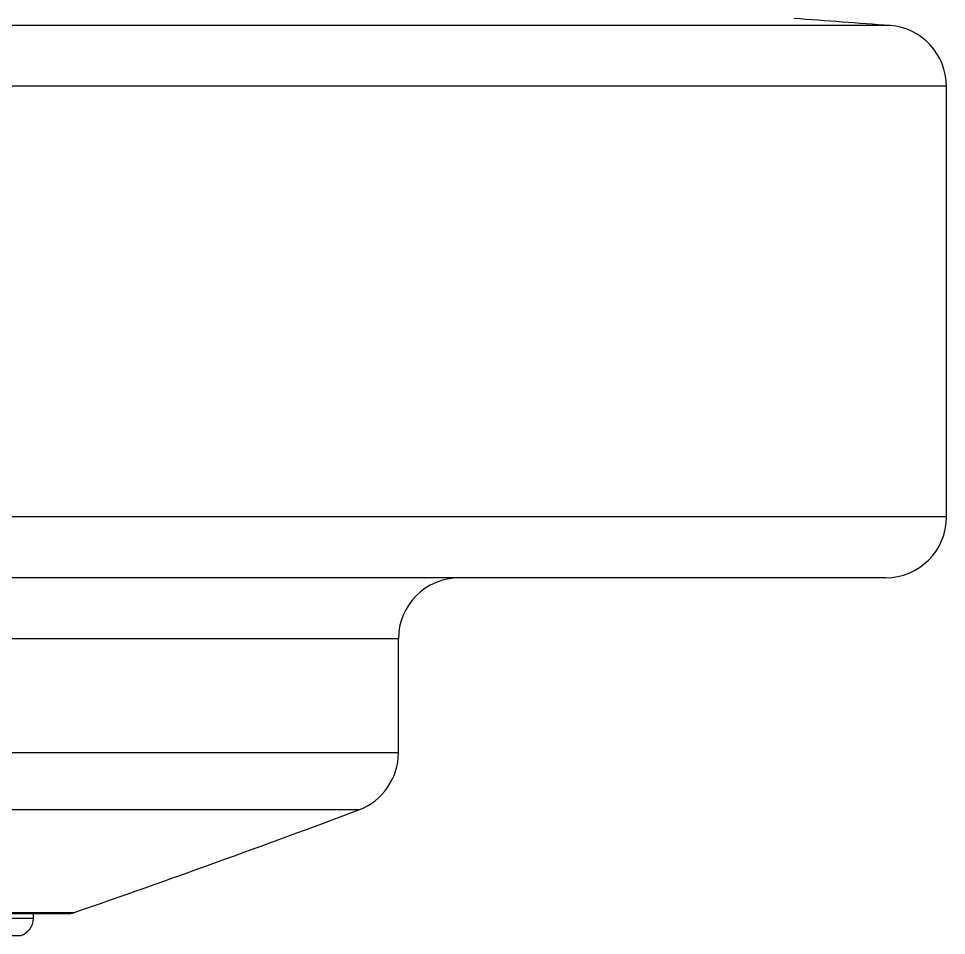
# Model space of a CAD drawing. Header units: millimetres. Extents: x -60 to 7633, y -2614 to 2146.
# Drawn here: x 3032 to 3047.24, y 1871.91 to 1886.97 of the extents above; entities that cross this region are included whole.
import ezdxf

# ---------------------------------------------------------------- set-up
doc = ezdxf.new("R2010")
doc.units = ezdxf.units.MM
doc.layers.get('0').update_dxf_attribs({"color": 250})

msp = doc.modelspace()

# ---------------------------------------------------------------- linework, layer by layer
at = {"linetype": 'Continuous'}
for p, q in [((3046.316, 1886.854), (2888.168, 1886.854)), ((3047.242, 1885.857), (2887.242, 1885.857)), ((3047.242, 1878.785), (3047.242, 1885.857)), ((3047.242, 1878.785), (2887.242, 1878.785)), ((3046.242, 1877.785), (2888.242, 1877.785)), ((3038.242, 1876.785), (2896.242, 1876.785)), ((3038.242, 1874.913), (3038.242, 1876.785)), ((3038.242, 1874.913), (2896.242, 1874.913)), ((3037.593, 1873.976), (2896.891, 1873.976)), ((3032.908, 1872.287), (2901.577, 1872.287)), ((2901.642, 1872.276), (3032.842, 1872.276)), ((3032.248, 1872.192), (2902.237, 1872.192)), ((3032.248, 1872.192), (3032.25, 1872.276)), ((2902.444, 1871.914), (3032.04, 1871.914))]:
    msp.add_line(p, q, dxfattribs=at)
for centre, radius, start, end in [((2967.242, 821.618), 1068.167, 85.754636, 85.839294), ((3046.242, 1885.857), 1, 0, 85.7546), ((3046.242, 1878.785), 1, 270, 0), ((3039.242, 1876.785), 1, 90, 180), ((3037.242, 1874.913), 1, 290.538, 0), ((2967.242, 2061.758), 200.528, 289.11491, 290.53802), ((3032.842, 1872.476), 0.2, 270, 289.1149), ((3031.948, 1872.199), 0.3, 287.9272, 358.5)]:
    msp.add_arc(centre, radius, start, end, dxfattribs=at)

doc.saveas('drawing.dxf')
